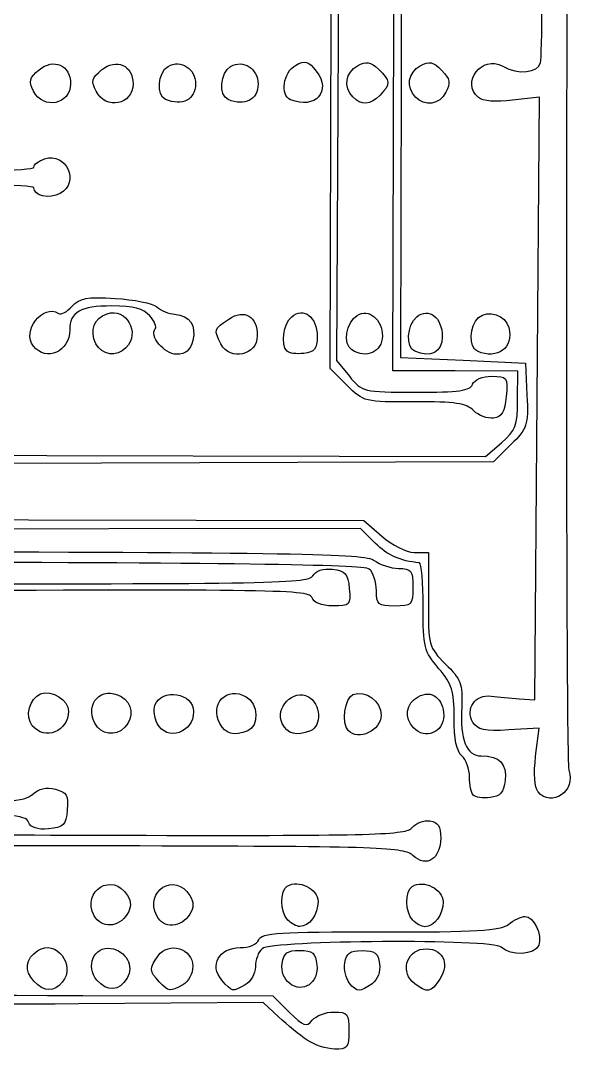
# Model space of a CAD drawing. Extents: x 25 to 242, y 39 to 365.
# Drawn here: x 200.69 to 223.11, y 137.8 to 179.28 of the extents above; entities that cross this region are included whole.
import ezdxf

# ---------------------------------------------------------------- set-up
doc = ezdxf.new("R2010")
doc.units = 0
doc.layers.add('Layer_1', color=7, linetype='CONTINUOUS')

msp = doc.modelspace()

# ---------------------------------------------------------------- linework, layer by layer
at = {"layer": 'Layer_1', "color": 7}
for points in [[(213.85678, 164.573623), (213.17593, 165.250663), (213.23493, 184.169213), (213.29393, 203.087753), (212.72604, 203.088753)], [(220.73708, 163.984183), (220.74108, 165.150083), (218.21939, 165.155083), (215.69771, 165.160083), (215.75681, 184.120903), (215.81591, 203.081713), (215.22672, 203.082713)], [(216.059, 182.719723), (216.015, 165.698063), (218.53635, 165.584983), (221.0577, 165.471893), (221.1149, 164.176063)], [(213.51114, 181.044173), (213.43364, 165.572873), (213.95242, 164.937213)], [(220.80457, 151.937873), (221.43487, 151.894873), (221.52707, 164.044823), (221.61927, 176.194773), (220.52881, 176.064713)], [(195.83792, 161.755513), (219.43687, 161.705413), (220.08517, 162.261853)], [(220.46999, 162.186083), (219.76785, 161.491953), (196.029811, 161.405053)], [(162.344935, 160.505813), (172.708931, 160.543113), (173.324066, 159.878843), (173.939201, 159.214553), (194.238922, 159.171453), (214.53863, 159.128353), (215.26421, 158.489173)], [(214.98688, 158.214403), (214.39423, 158.799633), (194.074138, 158.774133), (173.754048, 158.748633), (173.130719, 159.422483), (172.507387, 160.096343), (162.243155, 160.087343)], [(216.56763, 157.840003), (217.14549, 157.829903), (217.13949, 155.933003)], [(221.46521, 149.617503), (221.6004, 150.756693), (220.38502, 150.681793)], [(221.55991, 148.192883), (221.55961, 148.193153)], [(218.94579, 148.048403), (218.94588, 148.047793)], [(201.011886, 146.968503), (201.011843, 146.968643)], [(203.199945, 139.978113), (210.87058, 139.961813), (211.52828, 139.304783)], [(211.09808, 139.110703), (210.46946, 139.690003), (203.019045, 139.636703)]]:
    msp.add_lwpolyline(points, dxfattribs=at)
for points in [[(201.212127, 176.436123)], [(203.733816, 176.431123)], [(206.537736, 176.097493)], [(209.05942, 176.092493)], [(211.58111, 176.087493)], [(214.09263, 176.198013)], [(216.61434, 176.193013)], [(201.209014, 166.152713)], [(203.730798, 166.249813)], [(208.77342, 166.240813)], [(211.43658, 165.952123)], [(214.05298, 166.002043)], [(216.59294, 165.946143)], [(219.11462, 165.945143)], [(218.96182, 163.556083)], [(201.161314, 150.851293)], [(203.683098, 150.948393)], [(206.204791, 150.943393)], [(208.72648, 150.938393)], [(211.24265, 150.943393)], [(213.90095, 150.655403)], [(216.53506, 150.764563)], [(203.65755, 143.193553)], [(206.179235, 143.188563)], [(211.46753, 143.018033)], [(216.51082, 143.007333)], [(201.230395, 140.547953)], [(203.770604, 140.598263)], [(206.284229, 140.526483)], [(208.80696, 140.595573)], [(211.53166, 140.466553)], [(213.94887, 140.482973)], [(216.58615, 140.447353)], [(212.25095, 138.178563)]]:
    msp.add_lwpolyline(points, close=True, dxfattribs=at)
for points in [[(222.74319, 188.613963), (222.67809, 167.057353), (222.70439, 149.330153), (222.80419, 149.058473)], [(221.66699, 177.588613), (221.72039, 177.795883), (221.74649, 181.601483), (221.72499, 186.045493)], [(201.437065, 177.294373), (202.026576, 177.781313), (202.706955, 177.479543), (202.704627, 176.732173)], [(203.958755, 177.289373), (204.548265, 177.776313), (205.228643, 177.474553), (205.226312, 176.727183)], [(206.641548, 177.433853), (207.153778, 177.726173), (207.749935, 177.342553), (207.748001, 176.721833)], [(209.16324, 177.428863), (209.67546, 177.721163), (210.27162, 177.337563), (210.26969, 176.716823)], [(211.78149, 177.473723), (212.17237, 177.687023), (212.29736, 177.652713), (212.6183, 177.244053)], [(214.28217, 177.456903), (214.632, 177.647803), (214.8019, 177.620433), (215.12232, 177.321573)], [(216.81199, 177.456343), (217.17914, 177.656683), (217.33242, 177.624023), (217.67308, 177.272883)], [(219.16146, 176.171513), (218.43724, 176.790963), (219.29193, 177.902933), (220.13481, 177.437843)], [(220.13481, 177.437843), (220.77219, 177.086133), (221.55744, 177.163393), (221.66699, 177.588613)], [(201.212127, 176.436123), (201.00454, 176.836663), (201.038137, 176.964853), (201.437065, 177.294373)], [(203.733816, 176.431123), (203.526227, 176.831663), (203.559824, 176.959863), (203.958755, 177.289373)], [(206.537736, 176.097493), (206.149737, 176.259053), (206.222416, 177.194683), (206.641548, 177.433853)], [(209.05942, 176.092493), (208.67142, 176.254053), (208.7441, 177.189673), (209.16324, 177.428863)], [(211.58111, 176.087493), (211.14456, 176.269263), (211.27905, 177.199543), (211.78149, 177.473723)], [(212.6183, 177.244053), (213.25308, 176.435743), (212.5711, 175.675263), (211.58111, 176.087493)], [(214.09265, 176.198013), (213.70622, 176.596313), (213.79583, 177.191513), (214.28217, 177.456903)], [(215.12232, 177.321573), (215.60963, 176.867033), (215.61989, 176.712493), (215.19162, 176.275713)], [(216.61434, 176.193013), (216.22567, 176.593633), (216.31851, 177.187063), (216.81199, 177.456343)], [(217.67308, 177.272883), (218.01376, 176.921733), (218.04479, 176.764403), (217.84747, 176.389023)], [(202.704627, 176.732173), (202.702027, 175.886623), (201.609257, 175.669863), (201.212127, 176.436123)], [(205.226312, 176.727183), (205.223712, 175.881633), (204.130943, 175.664863), (203.733816, 176.431123)], [(207.748001, 176.721833), (207.745901, 176.092853), (207.211338, 175.817023), (206.537736, 176.097493)], [(210.26969, 176.716823), (210.26769, 176.087853), (209.73302, 175.812013), (209.05942, 176.092493)], [(217.84747, 176.389023), (217.58226, 175.884473), (217.00301, 175.792403), (216.61434, 176.193013)], [(215.19162, 176.275713), (214.7955, 175.871693), (214.43402, 175.846133), (214.09263, 176.198013)], [(220.52881, 176.064713), (219.85678, 175.984513), (219.33212, 176.025513), (219.16146, 176.171513)], [(201.654564, 173.702243), (202.540598, 173.988413), (203.100277, 172.749913), (202.285772, 172.305453)], [(201.223135, 173.362163), (201.223398, 173.472683), (201.417622, 173.625723), (201.654564, 173.702243)], [(194.287871, 173.175953), (198.436817, 173.166953), (201.222761, 173.241953), (201.223135, 173.362163)], [(201.220565, 172.537883), (201.220829, 172.646843), (198.252861, 172.736593), (194.376585, 172.744833)], [(202.285772, 172.305453), (201.858319, 172.072193), (201.219546, 172.211553), (201.220565, 172.537883)], [(202.766653, 167.758673), (203.063161, 168.092803), (203.359267, 168.147593), (204.500396, 168.079473)], [(204.500396, 168.079473), (205.257287, 168.034273), (206.015342, 167.878623), (206.184961, 167.733543)], [(201.209014, 166.152713), (200.722387, 166.757283), (201.586704, 167.879643), (202.225504, 167.472683)], [(202.225504, 167.472683), (202.326469, 167.408383), (202.569988, 167.537083), (202.766653, 167.758673)], [(204.367282, 167.772333), (203.101457, 167.775333), (202.675938, 167.532323), (202.673676, 166.806343)], [(204.176202, 167.459133), (204.962057, 167.712943), (205.531882, 166.693173), (204.940975, 166.090483)], [(205.900534, 167.374533), (205.642261, 167.668733), (205.250191, 167.770463), (204.367282, 167.772333)], [(206.184961, 167.733543), (206.35458, 167.588463), (206.677915, 167.455423), (206.903474, 167.437893)], [(209.08542, 167.244423), (209.71748, 167.666833), (210.24052, 167.361573), (210.23805, 166.571733)], [(211.62399, 167.341243), (212.1045, 167.748023), (212.65702, 167.321943), (212.65461, 166.546453)], [(214.26824, 167.393823), (214.728, 167.687663), (215.28352, 167.231033), (215.28143, 166.560973)], [(216.6674, 167.330513), (217.14792, 167.737303), (217.70044, 167.311213), (217.69802, 166.535733)], [(219.1613, 167.302023), (219.55589, 167.636083), (220.25344, 167.406443), (220.38082, 166.900553)], [(203.730798, 166.249813), (203.457753, 166.776653), (203.646058, 167.287913), (204.176202, 167.459133)], [(206.124597, 166.853843), (206.192217, 166.922843), (206.091387, 167.157123), (205.900534, 167.374533)], [(206.903474, 167.437893), (207.51866, 167.390093), (207.787209, 167.001093), (207.633322, 166.380653)], [(208.77342, 166.240813), (208.47702, 166.812713), (208.48688, 166.844423), (209.08542, 167.244423)], [(211.43658, 165.952143), (211.17028, 166.226613), (211.28156, 167.051343), (211.62399, 167.341243)], [(214.05298, 166.002043), (213.68663, 166.241403), (213.82061, 167.107723), (214.26824, 167.393823)], [(216.5929, 165.946143), (216.22205, 166.106203), (216.26981, 166.993953), (216.6674, 167.330513)], [(219.1146, 165.945143), (218.75565, 166.094603), (218.78627, 166.984553), (219.1613, 167.302023)], [(202.673676, 166.806343), (202.670976, 165.931073), (201.726626, 165.509653), (201.209014, 166.152713)], [(206.981923, 165.827593), (206.486332, 165.828593), (205.857484, 166.581403), (206.124597, 166.853843)], [(220.38082, 166.900553), (220.58549, 166.087653), (219.94075, 165.601153), (219.11462, 165.945143)], [(207.633322, 166.380653), (207.53254, 165.974323), (207.358785, 165.826793), (206.981923, 165.827593)], [(210.23805, 166.571733), (210.23605, 165.778143), (209.14134, 165.530913), (208.77342, 166.240813)], [(212.65461, 166.546453), (212.65261, 166.039953), (212.55298, 165.911833), (212.11925, 165.860923)], [(215.28143, 166.560973), (215.27943, 165.919083), (214.63131, 165.624203), (214.05298, 166.002043)], [(217.69802, 166.535733), (217.69602, 165.909153), (217.24107, 165.666403), (216.59294, 165.946143)], [(204.940975, 166.090483), (204.561542, 165.703473), (203.973846, 165.780853), (203.730798, 166.249813)], [(212.11925, 165.860923), (211.82587, 165.826523), (211.51867, 165.867923), (211.43658, 165.952123)], [(213.95242, 164.937213), (214.46487, 164.309293), (214.49754, 164.301493), (216.6365, 164.296953)], [(218.92377, 164.615293), (218.99577, 164.805993), (219.31177, 164.937663), (219.69545, 164.936853)], [(219.69545, 164.936853), (220.31772, 164.935853), (220.34228, 164.901353), (220.27741, 164.127623)], [(216.57262, 163.908853), (214.56799, 163.896753), (214.52747, 163.906853), (213.85678, 164.573623)], [(216.6365, 164.296953), (218.36736, 164.292953), (218.82628, 164.357153), (218.92377, 164.615293)], [(218.96182, 163.556053), (218.67539, 163.851293), (218.21831, 163.918783), (216.57262, 163.908853)], [(220.27741, 164.127623), (220.22431, 163.494203), (220.11319, 163.305863), (219.76283, 163.255383)], [(220.08517, 162.261853), (220.662, 162.756953), (220.73385, 162.946793), (220.73708, 163.984183)], [(221.1149, 164.176063), (221.1689, 162.954183), (221.1321, 162.840623), (220.46999, 162.186083)], [(219.76283, 163.255383), (219.51709, 163.219983), (219.15663, 163.355283), (218.96182, 163.556083)], [(215.26421, 158.489173), (215.67446, 158.127783), (216.2409, 157.845653), (216.56763, 157.840003)], [(216.77645, 157.415123), (215.98189, 157.497523), (215.49061, 157.716973), (214.98688, 158.214403)], [(194.239323, 157.878253), (211.76667, 157.841053), (214.59913, 157.791753), (214.95041, 157.517903)], [(214.75333, 157.165693), (214.54209, 157.346383), (209.04794, 157.422003), (194.119435, 157.449723)], [(212.47449, 156.888513), (212.59556, 157.108853), (212.8777, 157.203313), (213.27379, 157.156153)], [(214.95041, 157.517903), (215.17421, 157.343443), (215.61737, 157.197063), (215.93519, 157.192623)], [(216.92856, 155.649633), (216.93156, 156.611663), (216.86316, 157.406133), (216.77645, 157.415123)], [(193.109242, 156.588723), (210.38112, 156.552023), (212.30594, 156.581723), (212.47449, 156.888513)], [(213.27379, 157.156153), (213.79333, 157.094253), (213.89559, 156.977263), (213.94964, 156.382853)], [(215.0393, 156.299423), (215.0403, 156.640423), (214.91167, 157.030243), (214.75333, 157.165693)], [(215.93519, 157.192623), (216.45424, 157.185623), (216.51282, 157.107823), (216.5107, 156.430403)], [(213.94964, 156.382853), (214.01034, 155.714743), (213.97984, 155.682523), (213.28696, 155.684003)], [(216.5107, 156.430403), (216.5087, 155.712213), (216.4733, 155.676373), (215.77286, 155.677843)], [(212.43293, 156.029953), (212.31665, 156.343483), (210.57531, 156.364663), (193.025581, 156.265963)], [(213.28696, 155.684003), (212.81555, 155.685003), (212.51583, 155.806403), (212.43293, 156.029953)], [(215.77286, 155.677843), (215.1027, 155.678843), (215.03754, 155.734443), (215.0393, 156.299423)], [(217.55123, 153.162973), (216.96364, 153.852903), (216.92345, 154.013413), (216.92856, 155.649633)], [(217.13949, 155.933003), (217.13349, 154.066113), (217.14449, 154.025043), (217.83172, 153.338623)], [(218.17543, 151.166533), (218.17843, 152.258063), (218.09583, 152.523493), (217.55123, 153.162973)], [(217.83172, 153.338623), (218.44857, 152.722393), (218.52433, 152.522803), (218.48215, 151.625113)], [(201.495377, 152.133023), (201.94706, 152.309563), (202.62717, 151.888203), (202.625752, 151.432693)], [(203.683098, 150.948393), (203.265366, 151.754413), (203.960369, 152.463283), (204.744258, 152.030703)], [(206.109147, 151.676463), (206.378408, 152.389413), (207.67148, 152.176153), (207.66912, 151.419183)], [(208.72647, 150.938393), (208.30874, 151.744403), (209.00374, 152.453283), (209.78763, 152.020703)], [(211.24263, 150.943393), (210.92211, 151.561793), (211.69751, 152.352633), (212.29893, 152.020753)], [(214.09579, 152.103493), (214.60493, 152.302483), (215.23555, 151.845313), (215.23379, 151.278503)], [(216.72052, 152.021233), (217.26827, 152.320133), (217.75761, 151.957433), (217.75542, 151.254203)], [(201.161314, 150.851293), (200.857638, 151.228563), (201.047779, 151.958093), (201.495377, 152.133023)], [(204.744258, 152.030703), (205.200346, 151.779043), (205.272712, 151.176063), (204.893276, 150.789053)], [(209.78763, 152.020703), (210.27554, 151.751473), (210.3214, 150.833353), (209.85603, 150.651443)], [(212.29893, 152.020753), (212.79636, 151.746263), (212.84887, 150.829913), (212.37773, 150.645763)], [(213.90095, 150.655403), (213.62739, 150.937353), (213.767, 151.974993), (214.09579, 152.103493)], [(216.53506, 150.764563), (216.14977, 151.161713), (216.23774, 151.757803), (216.72052, 152.021233)], [(218.93657, 150.984453), (218.60471, 151.522073), (219.03127, 152.135043), (219.67666, 152.047993)], [(219.67666, 152.047993), (219.95037, 152.011093), (220.45791, 151.961493), (220.80457, 151.937873)], [(202.625752, 151.432693), (202.623352, 150.622203), (201.65509, 150.237843), (201.161314, 150.851293)], [(206.204787, 150.943393), (206.086267, 151.172043), (206.043229, 151.501963), (206.109147, 151.676463)], [(207.66912, 151.419183), (207.66642, 150.555583), (206.587466, 150.204983), (206.204791, 150.943393)], [(218.48215, 151.625113), (218.41865, 150.273073), (218.66881, 149.639833), (219.2686, 149.634423)], [(215.23379, 151.278503), (215.23179, 150.655183), (214.31637, 150.227173), (213.90095, 150.655403)], [(217.75542, 151.254203), (217.75342, 150.575693), (217.00832, 150.276753), (216.53506, 150.764563)], [(218.48588, 149.638733), (218.27208, 149.821603), (218.17276, 150.310363), (218.17543, 151.166533)], [(220.38502, 150.681793), (219.40282, 150.621293), (219.12494, 150.679793), (218.93657, 150.984453)], [(204.893276, 150.789053), (204.513842, 150.402043), (203.926147, 150.479433), (203.683098, 150.948393)], [(209.85603, 150.651443), (209.27849, 150.425693), (208.94877, 150.509463), (208.72648, 150.938393)], [(212.37773, 150.645763), (211.79703, 150.418793), (211.4701, 150.504513), (211.24265, 150.943393)], [(218.79843, 148.785733), (218.79943, 149.106993), (218.65878, 149.490833), (218.48588, 149.638733)], [(219.2686, 149.634423), (220.01618, 149.627423), (220.31122, 149.324323), (220.23319, 148.642693)], [(221.55961, 148.193153), (221.41706, 148.370243), (221.3813, 148.910023), (221.46521, 149.617503)], [(222.80419, 149.058473), (223.10988, 148.226453), (222.09896, 147.523193), (221.55991, 148.192883)], [(218.94588, 148.047793), (218.86378, 148.132393), (218.79743, 148.464473), (218.79843, 148.785733)], [(220.23319, 148.642693), (220.17789, 148.159523), (220.04224, 148.005773), (219.62847, 147.957203)], [(196.251788, 147.746513), (200.14314, 147.738513), (200.849051, 147.786813), (201.171885, 148.084803)], [(201.171885, 148.084803), (201.424202, 148.317723), (201.729343, 148.385853), (202.094955, 148.290913)], [(202.094955, 148.290913), (202.561417, 148.169783), (202.631269, 148.047993), (202.57364, 147.456363)], [(219.62847, 147.957203), (219.33509, 147.922803), (219.02789, 147.964203), (218.94579, 148.048403)], [(201.011843, 146.968643), (200.903607, 147.260513), (200.259328, 147.307203), (196.222329, 147.315773)], [(202.57364, 147.456363), (202.51445, 146.848623), (202.422174, 146.755523), (201.821553, 146.697453)], [(201.821553, 146.697453), (201.350053, 146.651853), (201.098016, 146.736253), (201.011886, 146.968503)], [(216.48891, 146.744503), (216.63801, 146.927653), (216.9573, 147.048173), (217.19846, 147.012323)], [(217.19846, 147.012323), (217.52749, 146.963423), (217.63644, 146.791663), (217.63498, 146.324213)], [(194.664858, 146.825423), (195.23091, 146.490483), (196.26828, 146.453843), (205.753599, 146.433703)], [(205.753599, 146.433703), (214.94376, 146.414203), (216.25088, 146.452003), (216.48891, 146.744503)], [(205.504219, 146.003303), (196.253088, 146.023003), (194.862835, 145.984103), (194.756647, 145.702943)], [(216.52527, 145.611873), (216.16334, 145.949473), (215.22932, 145.982643), (205.504219, 146.003303)], [(217.63498, 146.324213), (217.63198, 145.483143), (217.05834, 145.114663), (216.52527, 145.611873)], [(203.657601, 143.193553), (203.136813, 144.198403), (204.410554, 144.976693), (204.996712, 144.011783)], [(206.179286, 143.188553), (205.658499, 144.193413), (206.93224, 144.971703), (207.518398, 144.006773)], [(211.4675, 143.018033), (211.15693, 143.338163), (211.14074, 144.193403), (211.4417, 144.383083)], [(211.4417, 144.383083), (211.89527, 144.668983), (212.69027, 144.275213), (212.68869, 143.765453)], [(216.51088, 143.007333), (216.2003, 143.327463), (216.18412, 144.182703), (216.48498, 144.372383)], [(216.48498, 144.372383), (216.93856, 144.658293), (217.73356, 144.264523), (217.73197, 143.754753)], [(204.996712, 144.011783), (205.163133, 143.737833), (205.162487, 143.530903), (204.994312, 143.257653)], [(207.518398, 144.006773), (207.684818, 143.732833), (207.684175, 143.525903), (207.515998, 143.252663)], [(212.68869, 143.765453), (212.68669, 143.242283), (212.33158, 142.757633), (211.95005, 142.758443)], [(217.73197, 143.754753), (217.72997, 143.231593), (217.37486, 142.746943), (216.99333, 142.747753)], [(204.994312, 143.257653), (204.652185, 142.701623), (203.930444, 142.667003), (203.65755, 143.193553)], [(207.515998, 143.252663), (207.17387, 142.696623), (206.452127, 142.662003), (206.179235, 143.188563)], [(220.36834, 142.844483), (220.59323, 143.017993), (220.89212, 143.162803), (221.03253, 143.166273)], [(221.03253, 143.166273), (221.38305, 143.175273), (221.74715, 142.416103), (221.59095, 142.002483)], [(211.95005, 142.758443), (211.82291, 142.758703), (211.60578, 142.875523), (211.46753, 143.018033)], [(215.18886, 142.539143), (219.05813, 142.531143), (220.03669, 142.588643), (220.36834, 142.844483)], [(216.99333, 142.747753), (216.8662, 142.748013), (216.64907, 142.864833), (216.51082, 143.007333)], [(210.2963, 142.226333), (210.39976, 142.500273), (211.14218, 142.547743), (215.18886, 142.539143)], [(201.387362, 141.790083), (202.116942, 142.258683), (202.933544, 141.197523), (202.373162, 140.509053)], [(203.770604, 140.598283), (203.290856, 141.144773), (203.651483, 141.979213), (204.322371, 141.875013)], [(204.322371, 141.875013), (204.938496, 141.779313), (205.282618, 141.156573), (204.985235, 140.675463)], [(206.239803, 141.579103), (206.660524, 142.165593), (207.639332, 141.870673), (207.637109, 141.158093)], [(208.80696, 140.595583), (208.28592, 141.189113), (208.69021, 141.906553), (209.54471, 141.904733)], [(209.54471, 141.904733), (209.91052, 141.903943), (210.22544, 142.038713), (210.2963, 142.226333)], [(210.4301, 141.863583), (210.28171, 141.737963), (210.1596, 141.408063), (210.15873, 141.130483)], [(220.08039, 141.924983), (219.75362, 142.261803), (210.83344, 142.205103), (210.4301, 141.863583)], [(216.9239, 141.848013), (217.68525, 141.936513), (218.04512, 141.282623), (217.59529, 140.628053)], [(221.59095, 142.002483), (221.43982, 141.602313), (220.44305, 141.551153), (220.08039, 141.924983)], [(201.230395, 140.547983), (200.822122, 140.968813), (200.885143, 141.467523), (201.387362, 141.790083)], [(206.284233, 140.526483), (205.882593, 140.940473), (205.876986, 141.073333), (206.239803, 141.579103)], [(211.24244, 141.266803), (211.30224, 141.691613), (211.43827, 141.792983), (211.947, 141.791903)], [(211.947, 141.791903), (212.47462, 141.790903), (212.58774, 141.696303), (212.64074, 141.212403)], [(213.76804, 141.291343), (213.82354, 141.683763), (213.9704, 141.787563), (214.46869, 141.786503)], [(214.46869, 141.786503), (214.97742, 141.785503), (215.11279, 141.683483), (215.16997, 141.258413)], [(216.58615, 140.447353), (216.00921, 140.882143), (216.22247, 141.766443), (216.9239, 141.848013)], [(207.637109, 141.158093), (207.636009, 140.857603), (207.460474, 140.535643), (207.228304, 140.408943)], [(210.15873, 141.130483), (210.15794, 140.852043), (209.97464, 140.526193), (209.74999, 140.403623)], [(211.53166, 140.466553), (211.31153, 140.632433), (211.19752, 140.947883), (211.24244, 141.266803)], [(212.64074, 141.212403), (212.72094, 140.479923), (212.08308, 140.050973), (211.53166, 140.466553)], [(213.94887, 140.482953), (213.8108, 140.654493), (213.72943, 141.018263), (213.76804, 141.291343)], [(215.16997, 141.258413), (215.21347, 140.934623), (215.09587, 140.623553), (214.86459, 140.451073)], [(195.028048, 140.981783), (195.025048, 140.005923), (195.111608, 139.995293), (203.199945, 139.978113)], [(204.985235, 140.675463), (204.65349, 140.138763), (204.199335, 140.109903), (203.770604, 140.598263)], [(217.59529, 140.628053), (217.22438, 140.088363), (217.09358, 140.064933), (216.58615, 140.447353)], [(202.373162, 140.509053), (202.041113, 140.101083), (201.651056, 140.114373), (201.230395, 140.547953)], [(207.228304, 140.408943), (206.701725, 140.121603), (206.67365, 140.125083), (206.284229, 140.526483)], [(209.74999, 140.403623), (209.2208, 140.114833), (209.23077, 140.112813), (208.80696, 140.595573)], [(214.86459, 140.451073), (214.38663, 140.094583), (214.25787, 140.099053), (213.94887, 140.482973)], [(203.019045, 139.636703), (197.893915, 139.600003), (195.483415, 139.656203), (195.295592, 139.816903)], [(212.25095, 138.178523), (211.96261, 138.372603), (211.44381, 138.792073), (211.09808, 139.110703)], [(211.52828, 139.304783), (212.10822, 138.725393), (212.2179, 138.686953), (212.45611, 138.979613)], [(212.45611, 138.979613), (212.60468, 139.162143), (212.99834, 139.310903), (213.33091, 139.310193)], [(213.33091, 139.310193), (213.8819, 139.309193), (213.9354, 139.241893), (213.93326, 138.554783)], [(213.93326, 138.554783), (213.93126, 137.873013), (213.87546, 137.801863), (213.35306, 137.813203)], [(213.35306, 137.813203), (213.03524, 137.820203), (212.53929, 137.984503), (212.25095, 138.178563)]]:
    msp.add_open_spline(points, degree=3, dxfattribs=at)

doc.saveas('drawing.dxf')
